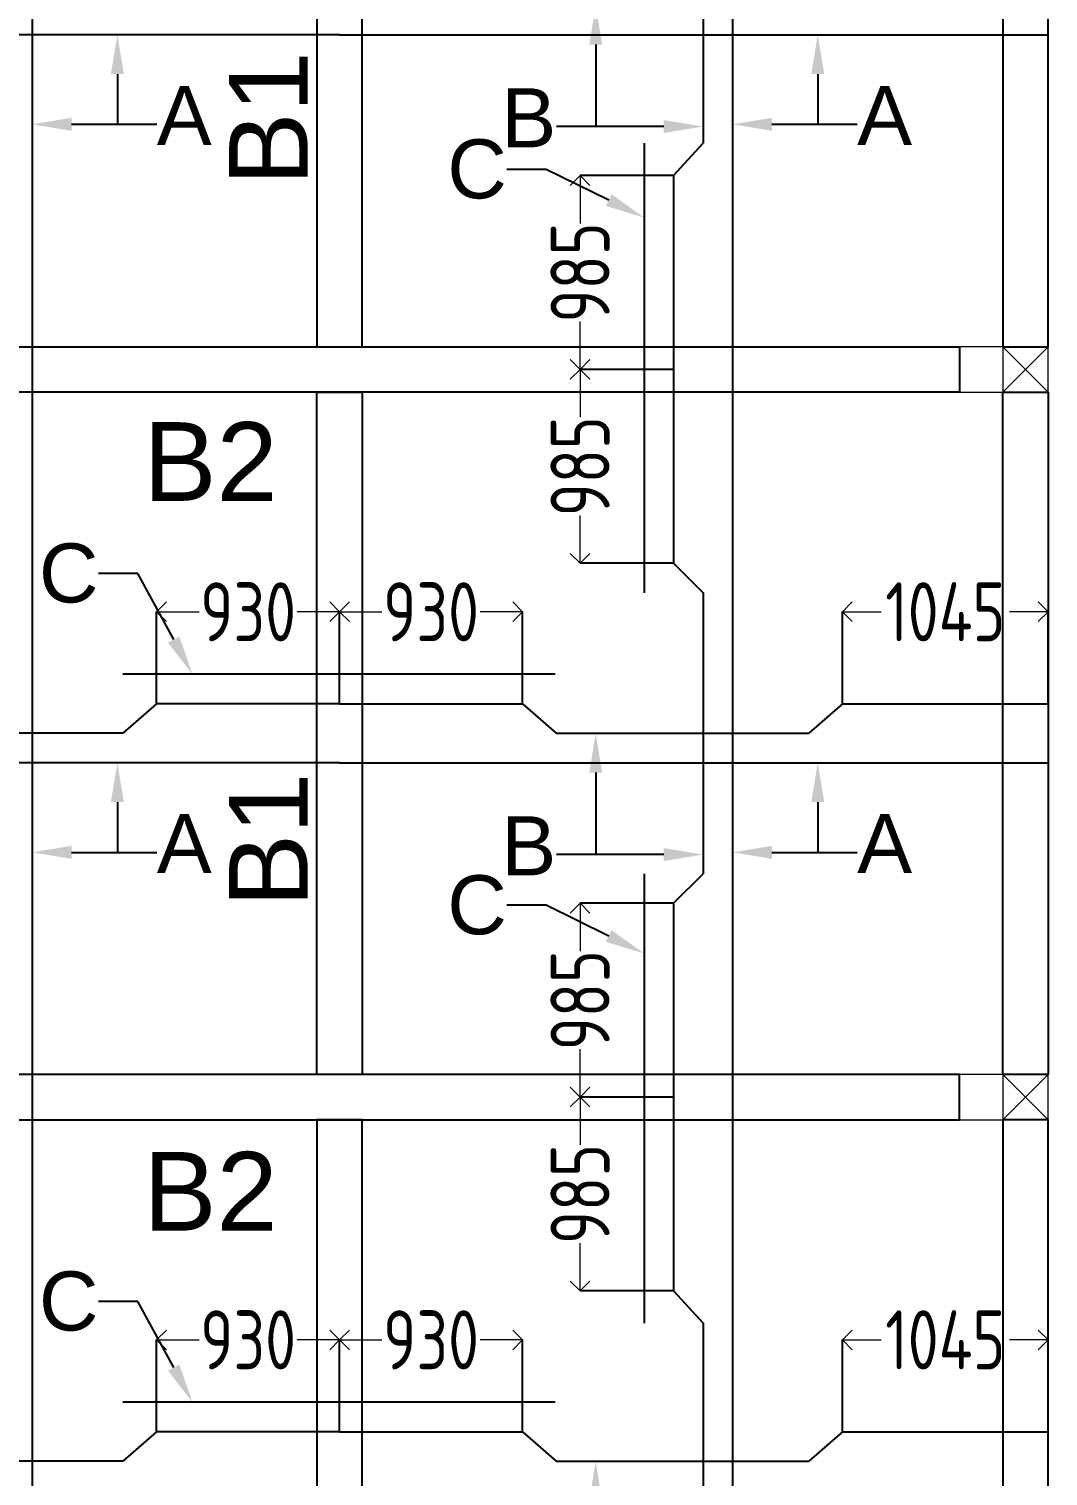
# Model space of a CAD drawing. Header units: inches. Extents: x -605 to 2991212, y -2872845 to 0.
# Drawn here: x 2798039 to 2803218, y -2702518 to -2695164 of the extents above; entities that cross this region are included whole.
import ezdxf
from ezdxf import colors
from ezdxf.entities.mleader import LeaderData, LeaderLine
from ezdxf.enums import TextEntityAlignment as Align
from ezdxf.math import Vec2, Vec3

# ---------------------------------------------------------------- set-up
doc = ezdxf.new("R2010")
doc.units = ezdxf.units.IN
doc.header["$LTSCALE"] = 600
doc.header["$MEASUREMENT"] = 0
doc.layers.add('RC BEAM', color=130, linetype='Continuous')
for name, color, linetype, lineweight in [('rDIMension', 1, 'Continuous', 18), ('rRCC 2', 40, 'Continuous', 15), ('rREINF 1', 1, 'Continuous', 25)]:
    doc.layers.add(name, color=color, linetype=linetype, lineweight=lineweight)
doc.styles.add('DIM', font='geniso.shx', dxfattribs={"width": 0.85})
doc.styles.get("Standard").update_dxf_attribs({"font": 'arial.ttf'})
doc.dimstyles.new('ST-100', dxfattribs={"dimscale": 100, "dimtxt": 2.5, "dimasz": 2, "dimexe": 0.18, "dimexo": 0.0625, "dimgap": 0.2, "dimtad": 0, "dimdec": 0, "dimzin": 0, "dimdsep": 46, "dimtxsty": 'DIM', "dimblk": 'OPEN90', "dimcen": 0.09, "dimclrd": 256, "dimclrt": 7, "dimadec": 0, "dimazin": 0, "dimtfac": 1, "dimtdec": 0, "dimtofl": 0, "dimtmove": 0, "dimatfit": 3, "dimldrblk": 'OPEN90', "dimfxl": 1, "dimtolj": 1, "dimtzin": 0, "dimlwd": -1, "dimarcsym": 0})

# ---------------------------------------------------------------- blocks, each defined once
blk = doc.blocks.new('_Open90')
at = {"color": 0, "linetype": 'ByBlock', "lineweight": -2}
for p, q in [((0, 0), (-1, 0)), ((-0.5, 0.5), (0, 0)), ((0, 0), (-0.5, -0.5))]:
    blk.add_line(p, q, dxfattribs=at)
blk = doc.blocks.new('*D2362')
at = {"layer": 'Defpoints', "color": 0}
for p in [(2799618.1, -2698125.8), (2798688.4, -2698593), (2799618.1, -2698593)]:
    blk.add_point(p, dxfattribs=at)
at = {"layer": 'rDIMension', "color": 0, "linetype": 'ByBlock', "lineweight": -2}
for p, q in [((2798688.4, -2698593), (2798688.4, -2698125.8)), ((2799618.1, -2698593), (2799618.1, -2698125.8))]:
    blk.add_line(p, q, dxfattribs=at)
at = {"layer": 'rDIMension'}
for p, q in [((2798788.4, -2698125.8), (2798903.7, -2698125.8)), ((2799518.1, -2698125.8), (2799402.9, -2698125.8))]:
    blk.add_line(p, q, dxfattribs=at)
at = {"layer": 'rDIMension', "xscale": 100, "yscale": 100, "zscale": 100, "rotation": 180}
blk.add_blockref('_Open90', (2798688.4, -2698125.8), dxfattribs=at)
at = {"layer": 'rDIMension', "xscale": 100, "yscale": 100, "zscale": 100}
blk.add_blockref('_Open90', (2799618.1, -2698125.8), dxfattribs=at)
at = {"layer": 'rDIMension', "color": 7, "insert": (2799153.3, -2698125.8), "char_height": 300, "attachment_point": 5, "style": 'DIM'}
blk.add_mtext('\\A1;930', dxfattribs=at)
blk = doc.blocks.new('*D2363')
at = {"layer": 'Defpoints', "color": 0}
for p in [(2803218.2, -2698125.8), (2802173.4, -2698593), (2803218.2, -2698593)]:
    blk.add_point(p, dxfattribs=at)
at = {"layer": 'rDIMension', "color": 0, "linetype": 'ByBlock', "lineweight": -2}
for p, q in [((2802173.4, -2698593), (2802173.4, -2698125.8)), ((2803218.2, -2698593), (2803218.2, -2698125.8))]:
    blk.add_line(p, q, dxfattribs=at)
at = {"layer": 'rDIMension'}
for p, q in [((2802273.4, -2698125.8), (2802369.8, -2698125.8)), ((2803118.2, -2698125.8), (2803021.8, -2698125.8))]:
    blk.add_line(p, q, dxfattribs=at)
at = {"layer": 'rDIMension', "xscale": 100, "yscale": 100, "zscale": 100, "rotation": 180}
blk.add_blockref('_Open90', (2802173.4, -2698125.8), dxfattribs=at)
at = {"layer": 'rDIMension', "xscale": 100, "yscale": 100, "zscale": 100}
blk.add_blockref('_Open90', (2803218.2, -2698125.8), dxfattribs=at)
at = {"layer": 'rDIMension', "color": 7, "insert": (2802695.8, -2698125.8), "char_height": 300, "attachment_point": 5, "style": 'DIM'}
blk.add_mtext('\\A1;1045', dxfattribs=at)
blk = doc.blocks.new('*D2364')
at = {"layer": 'Defpoints', "color": 0}
for p in [(2799618.1, -2698125.8), (2799618.1, -2698593), (2800547.9, -2698593)]:
    blk.add_point(p, dxfattribs=at)
at = {"layer": 'rDIMension', "color": 0, "linetype": 'ByBlock', "lineweight": -2}
for p, q in [((2799618.1, -2698593), (2799618.1, -2698125.8)), ((2800547.9, -2698593), (2800547.9, -2698125.8))]:
    blk.add_line(p, q, dxfattribs=at)
at = {"layer": 'rDIMension'}
for p, q in [((2799718.1, -2698125.8), (2799833.4, -2698125.8)), ((2800447.9, -2698125.8), (2800332.6, -2698125.8))]:
    blk.add_line(p, q, dxfattribs=at)
at = {"layer": 'rDIMension', "xscale": 100, "yscale": 100, "zscale": 100, "rotation": 180}
blk.add_blockref('_Open90', (2799618.1, -2698125.8), dxfattribs=at)
at = {"layer": 'rDIMension', "xscale": 100, "yscale": 100, "zscale": 100}
blk.add_blockref('_Open90', (2800547.9, -2698125.8), dxfattribs=at)
at = {"layer": 'rDIMension', "color": 7, "insert": (2800083, -2698125.8), "char_height": 300, "attachment_point": 5, "style": 'DIM'}
blk.add_mtext('\\A1;930', dxfattribs=at)
blk = doc.blocks.new('*D2366')
at = {"layer": 'Defpoints', "color": 0}
for p in [(2799618.1, -2701825.8), (2798688.4, -2702293), (2799618.1, -2702293)]:
    blk.add_point(p, dxfattribs=at)
at = {"layer": 'rDIMension', "color": 0, "linetype": 'ByBlock', "lineweight": -2}
for p, q in [((2798688.4, -2702293), (2798688.4, -2701825.8)), ((2799618.1, -2702293), (2799618.1, -2701825.8))]:
    blk.add_line(p, q, dxfattribs=at)
at = {"layer": 'rDIMension'}
for p, q in [((2798788.4, -2701825.8), (2798903.7, -2701825.8)), ((2799518.1, -2701825.8), (2799402.9, -2701825.8))]:
    blk.add_line(p, q, dxfattribs=at)
at = {"layer": 'rDIMension', "xscale": 100, "yscale": 100, "zscale": 100, "rotation": 180}
blk.add_blockref('_Open90', (2798688.4, -2701825.8), dxfattribs=at)
at = {"layer": 'rDIMension', "xscale": 100, "yscale": 100, "zscale": 100}
blk.add_blockref('_Open90', (2799618.1, -2701825.8), dxfattribs=at)
at = {"layer": 'rDIMension', "color": 7, "insert": (2799153.3, -2701825.8), "char_height": 300, "attachment_point": 5, "style": 'DIM'}
blk.add_mtext('\\A1;930', dxfattribs=at)
blk = doc.blocks.new('*D2367')
at = {"layer": 'Defpoints', "color": 0}
for p in [(2803218.2, -2701825.8), (2802173.4, -2702293), (2803218.2, -2702293)]:
    blk.add_point(p, dxfattribs=at)
at = {"layer": 'rDIMension', "color": 0, "linetype": 'ByBlock', "lineweight": -2}
for p, q in [((2802173.4, -2702293), (2802173.4, -2701825.8)), ((2803218.2, -2702293), (2803218.2, -2701825.8))]:
    blk.add_line(p, q, dxfattribs=at)
at = {"layer": 'rDIMension'}
for p, q in [((2802273.4, -2701825.8), (2802369.8, -2701825.8)), ((2803118.2, -2701825.8), (2803021.8, -2701825.8))]:
    blk.add_line(p, q, dxfattribs=at)
at = {"layer": 'rDIMension', "xscale": 100, "yscale": 100, "zscale": 100, "rotation": 180}
blk.add_blockref('_Open90', (2802173.4, -2701825.8), dxfattribs=at)
at = {"layer": 'rDIMension', "xscale": 100, "yscale": 100, "zscale": 100}
blk.add_blockref('_Open90', (2803218.2, -2701825.8), dxfattribs=at)
at = {"layer": 'rDIMension', "color": 7, "insert": (2802695.8, -2701825.8), "char_height": 300, "attachment_point": 5, "style": 'DIM'}
blk.add_mtext('\\A1;1045', dxfattribs=at)
blk = doc.blocks.new('*D2368')
at = {"layer": 'Defpoints', "color": 0}
for p in [(2799618.1, -2701825.8), (2799618.1, -2702293), (2800547.9, -2702293)]:
    blk.add_point(p, dxfattribs=at)
at = {"layer": 'rDIMension', "color": 0, "linetype": 'ByBlock', "lineweight": -2}
for p, q in [((2799618.1, -2702293), (2799618.1, -2701825.8)), ((2800547.9, -2702293), (2800547.9, -2701825.8))]:
    blk.add_line(p, q, dxfattribs=at)
at = {"layer": 'rDIMension'}
for p, q in [((2799718.1, -2701825.8), (2799833.4, -2701825.8)), ((2800447.9, -2701825.8), (2800332.6, -2701825.8))]:
    blk.add_line(p, q, dxfattribs=at)
at = {"layer": 'rDIMension', "xscale": 100, "yscale": 100, "zscale": 100, "rotation": 180}
blk.add_blockref('_Open90', (2799618.1, -2701825.8), dxfattribs=at)
at = {"layer": 'rDIMension', "xscale": 100, "yscale": 100, "zscale": 100}
blk.add_blockref('_Open90', (2800547.9, -2701825.8), dxfattribs=at)
at = {"layer": 'rDIMension', "color": 7, "insert": (2800083, -2701825.8), "char_height": 300, "attachment_point": 5, "style": 'DIM'}
blk.add_mtext('\\A1;930', dxfattribs=at)
blk = doc.blocks.new('*D2441')
at = {"layer": 'Defpoints', "color": 0}
for p in [(2801315.1, -2695908.9), (2800840.1, -2696893.8), (2801315.1, -2696893.8)]:
    blk.add_point(p, dxfattribs=at)
at = {"layer": 'rDIMension', "color": 0, "linetype": 'ByBlock', "lineweight": -2}
for p, q in [((2801315.1, -2695908.9), (2800840.1, -2695908.9)), ((2801315.1, -2696893.8), (2800840.1, -2696893.8))]:
    blk.add_line(p, q, dxfattribs=at)
at = {"layer": 'rDIMension'}
for p, q in [((2800840.1, -2696008.9), (2800840.1, -2696151.9)), ((2800840.1, -2696793.8), (2800840.1, -2696650.9))]:
    blk.add_line(p, q, dxfattribs=at)
at = {"layer": 'rDIMension', "xscale": 100, "yscale": 100, "zscale": 100}
for p, rotation in [((2800840.1, -2695908.9), 90), ((2800840.1, -2696893.8), 270)]:
    blk.add_blockref('_Open90', p, dxfattribs=dict(at, rotation=rotation))
at = {"layer": 'rDIMension', "color": 7, "insert": (2800840.1, -2696401.4), "char_height": 300, "attachment_point": 5, "rotation": 90, "style": 'DIM'}
blk.add_mtext('\\A1;985', dxfattribs=at)
blk = doc.blocks.new('*D2444')
at = {"layer": 'Defpoints', "color": 0}
for p in [(2801315.1, -2696893.8), (2800840.1, -2697878.9), (2801315.1, -2697878.9)]:
    blk.add_point(p, dxfattribs=at)
at = {"layer": 'rDIMension', "color": 0, "linetype": 'ByBlock', "lineweight": -2}
for p, q in [((2801315.1, -2696893.8), (2800840.1, -2696893.8)), ((2801315.1, -2697878.9), (2800840.1, -2697878.9))]:
    blk.add_line(p, q, dxfattribs=at)
at = {"layer": 'rDIMension'}
for p, q in [((2800840.1, -2696993.8), (2800840.1, -2697136.9)), ((2800840.1, -2697778.9), (2800840.1, -2697635.9))]:
    blk.add_line(p, q, dxfattribs=at)
at = {"layer": 'rDIMension', "xscale": 100, "yscale": 100, "zscale": 100}
for p, rotation in [((2800840.1, -2696893.8), 90), ((2800840.1, -2697878.9), 270)]:
    blk.add_blockref('_Open90', p, dxfattribs=dict(at, rotation=rotation))
at = {"layer": 'rDIMension', "color": 7, "insert": (2800840.1, -2697386.4), "char_height": 300, "attachment_point": 5, "rotation": 90, "style": 'DIM'}
blk.add_mtext('\\A1;985', dxfattribs=at)
blk = doc.blocks.new('*D2445')
at = {"layer": 'Defpoints', "color": 0}
for p in [(2801315.1, -2699607.1), (2800840.1, -2700592.3), (2801315.1, -2700592.3)]:
    blk.add_point(p, dxfattribs=at)
at = {"layer": 'rDIMension', "color": 0, "linetype": 'ByBlock', "lineweight": -2}
for p, q in [((2801315.1, -2699607.1), (2800840.1, -2699607.1)), ((2801315.1, -2700592.3), (2800840.1, -2700592.3))]:
    blk.add_line(p, q, dxfattribs=at)
at = {"layer": 'rDIMension'}
for p, q in [((2800840.1, -2699707.1), (2800840.1, -2699850.2)), ((2800840.1, -2700492.3), (2800840.1, -2700349.2))]:
    blk.add_line(p, q, dxfattribs=at)
at = {"layer": 'rDIMension', "xscale": 100, "yscale": 100, "zscale": 100}
for p, rotation in [((2800840.1, -2699607.1), 90), ((2800840.1, -2700592.3), 270)]:
    blk.add_blockref('_Open90', p, dxfattribs=dict(at, rotation=rotation))
at = {"layer": 'rDIMension', "color": 7, "insert": (2800840.1, -2700099.7), "char_height": 300, "attachment_point": 5, "rotation": 90, "style": 'DIM'}
blk.add_mtext('\\A1;985', dxfattribs=at)
blk = doc.blocks.new('*D2448')
at = {"layer": 'Defpoints', "color": 0}
for p in [(2801315.1, -2700592.3), (2800840.1, -2701577.1), (2801315.1, -2701577.1)]:
    blk.add_point(p, dxfattribs=at)
at = {"layer": 'rDIMension', "color": 0, "linetype": 'ByBlock', "lineweight": -2}
for p, q in [((2801315.1, -2700592.3), (2800840.1, -2700592.3)), ((2801315.1, -2701577.1), (2800840.1, -2701577.1))]:
    blk.add_line(p, q, dxfattribs=at)
at = {"layer": 'rDIMension'}
for p, q in [((2800840.1, -2700692.3), (2800840.1, -2700835.2)), ((2800840.1, -2701477.1), (2800840.1, -2701334.2))]:
    blk.add_line(p, q, dxfattribs=at)
at = {"layer": 'rDIMension', "xscale": 100, "yscale": 100, "zscale": 100}
for p, rotation in [((2800840.1, -2700592.3), 90), ((2800840.1, -2701577.1), 270)]:
    blk.add_blockref('_Open90', p, dxfattribs=dict(at, rotation=rotation))
at = {"layer": 'rDIMension', "color": 7, "insert": (2800840.1, -2701084.7), "char_height": 300, "attachment_point": 5, "rotation": 90, "style": 'DIM'}
blk.add_mtext('\\A1;985', dxfattribs=at)

msp = doc.modelspace()

# ---------------------------------------------------------------- linework, layer by layer
at = {"layer": 'RC BEAM', "color": 1}
for points in [[(2798056, -2693192.3), (2798056, -2696893.8)], [(2801615.1, -2693192.3), (2801615.1, -2696893.8)], [(2801465.1, -2694341.4), (2801465.1, -2695744.6)], [(2799618.1, -2695193), (2796018.1, -2695193)], [(2799618.1, -2695193), (2803218.2, -2695193)], [(2801165.1, -2695744.6), (2801165.1, -2698029.2)], [(2801315.1, -2695908.9), (2801465.1, -2695744.6)], [(2801315.1, -2695908.9), (2801315.1, -2696893.8)], [(2798056, -2696893.8), (2798056, -2700592.3)], [(2801315.1, -2696893.8), (2801315.1, -2697878.9)], [(2801615.1, -2696893.8), (2801615.1, -2700592.3)], [(2801315.1, -2697878.9), (2801465.1, -2698029.2)], [(2801465.1, -2698029.2), (2801465.1, -2699456.9)], [(2800712.7, -2698443), (2798517.3, -2698443)], [(2798688.4, -2698593), (2798517.3, -2698743)], [(2799618.1, -2698593), (2798688.4, -2698593)], [(2799618.1, -2698593), (2800547.9, -2698593)], [(2800547.9, -2698593), (2800719, -2698743)], [(2802173.4, -2698593), (2802003.3, -2698743)], [(2802173.4, -2698593), (2803218.2, -2698593)], [(2798517.3, -2698743), (2797233, -2698743)], [(2800719, -2698743), (2802003.3, -2698743)], [(2799618.1, -2698893), (2796018.1, -2698893)], [(2799618.1, -2698893), (2803218.2, -2698893)], [(2801165.1, -2699456.9), (2801165.1, -2701741.7)], [(2801315.1, -2699607.1), (2801465.1, -2699456.9)], [(2801315.1, -2699607.1), (2801315.1, -2700592.3)], [(2798056, -2700592.3), (2798056, -2704293.8)], [(2801315.1, -2700592.3), (2801315.1, -2701577.1)], [(2801615.1, -2700592.3), (2801615.1, -2704293.8)], [(2801315.1, -2701577.1), (2801465.1, -2701741.7)], [(2801465.1, -2701741.7), (2801465.1, -2703144.4)], [(2800712.7, -2702143), (2798517.3, -2702143)], [(2798688.4, -2702293), (2798517.3, -2702443)], [(2799618.1, -2702293), (2798688.4, -2702293)], [(2799618.1, -2702293), (2800547.9, -2702293)], [(2800547.9, -2702293), (2800719, -2702443)], [(2802173.4, -2702293), (2802003.3, -2702443)], [(2802173.4, -2702293), (2803218.2, -2702293)], [(2798517.3, -2702443), (2797233, -2702443)], [(2800719, -2702443), (2802003.3, -2702443)]]:
    msp.add_lwpolyline(points, dxfattribs=at)
at = {"layer": 'RC BEAM', "color": 4}
for points in [[(2799503.1, -2696778.8), (2799733.1, -2696778.8), (2799733.1, -2693307.3), (2799503.1, -2693307.3)], [(2799733.1, -2700477.3), (2799503.1, -2700477.3), (2799503.1, -2697008.8), (2799733.1, -2697008.8)], [(2799503.1, -2704178.8), (2799733.1, -2704178.8), (2799733.1, -2700707.3), (2799503.1, -2700707.3)]]:
    msp.add_lwpolyline(points, close=True, dxfattribs=at)
at = {"layer": 'RC BEAM'}
for points in [[(2802988.2, -2696778.8), (2803218.2, -2696778.8), (2803218.2, -2693307.3), (2802988.2, -2693307.3)], [(2802768.2, -2697008.8), (2796468.1, -2697008.8), (2796468.1, -2696778.8), (2802768.2, -2696778.8)], [(2803218.2, -2700477.3), (2802988.2, -2700477.3), (2802988.2, -2697008.8), (2803218.2, -2697008.8)], [(2796468.1, -2700707.3), (2802768.2, -2700707.3), (2802768.2, -2700477.3), (2796468.1, -2700477.3)], [(2802988.2, -2704178.8), (2803218.2, -2704178.8), (2803218.2, -2700707.3), (2802988.2, -2700707.3)]]:
    msp.add_lwpolyline(points, close=True, dxfattribs=at)
at = {"layer": 'rRCC 2', "color": 6}
for p, q in [((2803218.2, -2696778.8), (2802988.2, -2697008.8)), ((2803218.2, -2697008.8), (2802988.2, -2696778.8)), ((2803218.2, -2700477.3), (2802988.2, -2700707.3)), ((2803218.2, -2700707.3), (2802988.2, -2700477.3))]:
    msp.add_line(p, q, dxfattribs=at)
for points in [[(2803218.2, -2697008.8), (2803218.2, -2696778.8), (2802768.2, -2696778.8), (2802768.2, -2697008.8)], [(2803218.2, -2696778.8), (2802988.2, -2696778.8), (2802988.2, -2697008.8), (2803218.2, -2697008.8)], [(2803218.2, -2700707.3), (2803218.2, -2700477.3), (2802768.2, -2700477.3), (2802768.2, -2700707.3)], [(2803218.2, -2700477.3), (2802988.2, -2700477.3), (2802988.2, -2700707.3), (2803218.2, -2700707.3)]]:
    msp.add_lwpolyline(points, close=True, dxfattribs=at)

# ---------------------------------------------------------------- texts
at = {"layer": 'rRCC 2'}
for p in [(2799256.1, -2695618.9), (2799256.1, -2699285.6)]:
    msp.add_text('B1', height=400, rotation=90, dxfattribs=at).set_placement(p, align=Align.MIDDLE_CENTER)
for p in [(2798961.8, -2697361.9), (2798961.8, -2701070.8)]:
    msp.add_text('B2', height=400, dxfattribs=at).set_placement(p, align=Align.MIDDLE_CENTER)

# ---------------------------------------------------------------- dimensions: what is measured, and where the dimension line sits
at = {"layer": 'rDIMension', "color": 1, "linetype": 'ByBlock'}
for base, p1, p2, angle, picture, middle in [((2800840.1, -2696893.8), (2801315.1, -2695908.9), (2801315.1, -2696893.8), 90, '*D2441', (2800840.1, -2696401.4)), ((2800840.1, -2697878.9), (2801315.1, -2696893.8), (2801315.1, -2697878.9), 90, '*D2444', (2800840.1, -2697386.4)), ((2799618.1, -2698125.8), (2800547.9, -2698593), (2799618.1, -2698593), 180, '*D2364', (2800083, -2698125.8)), ((2803218.2, -2698125.8), (2802173.4, -2698593), (2803218.2, -2698593), 180, '*D2363', (2802695.8, -2698125.8)), ((2800840.1, -2700592.3), (2801315.1, -2699607.1), (2801315.1, -2700592.3), 90, '*D2445', (2800840.1, -2700099.7)), ((2800840.1, -2701577.1), (2801315.1, -2700592.3), (2801315.1, -2701577.1), 90, '*D2448', (2800840.1, -2701084.7)), ((2799618.1, -2701825.8), (2800547.9, -2702293), (2799618.1, -2702293), 180, '*D2368', (2800083, -2701825.8)), ((2803218.2, -2701825.8), (2802173.4, -2702293), (2803218.2, -2702293), 180, '*D2367', (2802695.8, -2701825.8))]:
    dim = msp.add_linear_dim(base=base, p1=p1, p2=p2, angle=angle, dimstyle='ST-100', override={"dimtxt": 3, "dimasz": 1, "dimexe": 0, "dimexo": 0, "dimblk": 'Open90', "dimtmove": 1, "dimfxl": 1.25, "dimtfillclr": 256, "dimarcsym": 2}, dxfattribs=at)
    dim.commit()
    dim.dimension.update_dxf_attribs({"geometry": picture, "text_midpoint": middle})
for base, p1, p2, picture, middle in [((2799618.1, -2698125.8), (2798688.4, -2698593), (2799618.1, -2698593), '*D2362', (2799153.3, -2698125.8)), ((2799618.1, -2701825.8), (2798688.4, -2702293), (2799618.1, -2702293), '*D2366', (2799153.3, -2701825.8))]:
    dim = msp.add_linear_dim(base=base, p1=p1, p2=p2, dimstyle='ST-100', override={"dimtxt": 3, "dimasz": 1, "dimexe": 0, "dimexo": 0, "dimblk": 'Open90', "dimtmove": 1, "dimfxl": 1.25, "dimtfillclr": 256, "dimarcsym": 2}, dxfattribs=at)
    dim.commit()
    dim.dimension.update_dxf_attribs({"geometry": picture, "text_midpoint": middle})

# ---------------------------------------------------------------- leaders
at = {"layer": 'rREINF 1', "color": 3, "linetype": 'ByBlock'}
ml = msp.add_multileader_mtext('Standard', dxfattribs=at)
ml.set_content('B', color=3)
ml.set_leader_properties()
ml.build(insert=Vec2(0, 0))
ml.multileader.update_dxf_attribs({"text_top_attachment_type": 0, "text_bottom_attachment_type": 0, "dogleg_length": 200, "arrow_head_size": 200})
ctx = ml.context
ctx.base_point, ctx.char_height, ctx.arrow_head_size, ctx.landing_gap_size, ctx.plane_origin = Vec3(2800492.8, -2695659.4), 300, 200, 0.09, Vec3(2800953.6, -2695066.2)
ctx.text_align_type = 2
notes = []
notes.append((ctx, [(0, (1, 1, 0), (2800919.5, -2695659.4), (-1, 0), 200, [(0, [(2800919.5, -2695043)], 256, [])])]))
ctx.mtext.insert, ctx.mtext.alignment, ctx.mtext.flow_direction = Vec3(2800719.4, -2695465), 3, 5
ml = msp.add_multileader_mtext('Standard', dxfattribs=at)
ml.set_content('A', color=3)
ml.set_leader_properties()
ml.build(insert=Vec2(0, 0))
ml.multileader.update_dxf_attribs({"text_top_attachment_type": 0, "text_bottom_attachment_type": 0, "dogleg_length": 200, "arrow_head_size": 200})
ctx = ml.context
ctx.base_point, ctx.char_height, ctx.arrow_head_size, ctx.landing_gap_size, ctx.plane_origin = Vec3(2798688.8, -2695648.2), 300, 200, 0.09, Vec3(2798642.2, -2695055)
notes.append((ctx, [(0, (1, 1, 0), (2798488.8, -2695648.2), (1, 0), 200, [(0, [(2798488.8, -2695193)], 256, [])])]))
ctx.mtext.insert, ctx.mtext.flow_direction = Vec3(2798688.9, -2695453.8), 5
ml = msp.add_multileader_mtext('Standard', dxfattribs=at)
ml.set_content('A', color=3)
ml.set_leader_properties()
ml.build(insert=Vec2(0, 0))
ml.multileader.update_dxf_attribs({"text_top_attachment_type": 0, "text_bottom_attachment_type": 0, "dogleg_length": 200, "arrow_head_size": 200})
ctx = ml.context
ctx.base_point, ctx.char_height, ctx.arrow_head_size, ctx.landing_gap_size, ctx.plane_origin = Vec3(2802247.9, -2695648.2), 300, 200, 0.09, Vec3(2802201.3, -2695055)
notes.append((ctx, [(0, (1, 1, 0), (2802047.9, -2695648.2), (1, 0), 200, [(0, [(2802047.9, -2695193)], 256, [])])]))
ctx.mtext.insert, ctx.mtext.flow_direction = Vec3(2802248, -2695453.8), 5
ml = msp.add_multileader_mtext('Standard', dxfattribs=at)
ml.set_content('', color=3)
ml.set_leader_properties()
ml.build(insert=Vec2(0, 0))
ml.multileader.update_dxf_attribs({"text_top_attachment_type": 0, "text_bottom_attachment_type": 0, "dogleg_length": 200, "arrow_head_size": 200})
ctx = ml.context
ctx.base_point, ctx.char_height, ctx.arrow_head_size, ctx.landing_gap_size, ctx.plane_origin = Vec3(2798688.8, -2695648.2), 300, 200, 0.09, Vec3(2798072.9, -2695648.2)
notes.append((ctx, [(0, (1, 1, 0), (2798488.8, -2695648.2), (1, 0), 200, [(0, [(2798056, -2695648.2)], 256, [])])]))
ctx.mtext.insert, ctx.mtext.flow_direction = Vec3(2798688.9, -2695498.2), 5
ml = msp.add_multileader_mtext('Standard', dxfattribs=at)
ml.set_content('', color=3)
ml.set_leader_properties()
ml.build(insert=Vec2(0, 0))
ml.multileader.update_dxf_attribs({"text_top_attachment_type": 0, "text_bottom_attachment_type": 0, "dogleg_length": 200, "arrow_head_size": 200})
ctx = ml.context
ctx.base_point, ctx.char_height, ctx.arrow_head_size, ctx.landing_gap_size, ctx.plane_origin = Vec3(2802247.9, -2695648.2), 300, 200, 0.09, Vec3(2801632.1, -2695648.2)
notes.append((ctx, [(0, (1, 1, 0), (2802047.9, -2695648.2), (1, 0), 200, [(0, [(2801615.1, -2695648.2)], 256, [])])]))
ctx.mtext.insert, ctx.mtext.flow_direction = Vec3(2802248, -2695498.2), 5
ml = msp.add_multileader_mtext('Standard', dxfattribs=at)
ml.set_content('', color=3)
ml.set_leader_properties()
ml.build(insert=Vec2(0, 0))
ml.multileader.update_dxf_attribs({"text_top_attachment_type": 0, "text_bottom_attachment_type": 0, "dogleg_length": 200, "arrow_head_size": 200})
ctx = ml.context
ctx.base_point, ctx.char_height, ctx.arrow_head_size, ctx.landing_gap_size, ctx.plane_origin = Vec3(2800719.3, -2695659.4), 300, 200, 0.09, Vec3(2801522.8, -2695659.4)
ctx.text_align_type = 2
notes.append((ctx, [(0, (1, 1, 0), (2800919.5, -2695659.4), (-1, 0), 200, [(0, [(2801465.1, -2695659.4)], 256, [])])]))
ctx.mtext.insert, ctx.mtext.alignment, ctx.mtext.flow_direction = Vec3(2800719.4, -2695509.4), 3, 5
ml = msp.add_multileader_mtext('Standard', dxfattribs=at)
ml.set_content('C', color=3)
ml.set_leader_properties()
ml.build(insert=Vec2(0, 0))
ml.multileader.update_dxf_attribs({"text_top_attachment_type": 0, "text_bottom_attachment_type": 0, "dogleg_length": 200, "arrow_head_size": 200})
ctx = ml.context
ctx.base_point, ctx.char_height, ctx.arrow_head_size, ctx.landing_gap_size, ctx.plane_origin = Vec3(2800202.6, -2695877.2), 300, 200, 0.09, Vec3(2800743.7, -2696609.8)
ctx.text_align_type = 2
notes.append((ctx, [(1, (1, 1, 0), (2800668, -2695877.2), (-1, 0), 200, [(0, [(2801165.1, -2696122)], 256, [])])]))
ctx.mtext.insert, ctx.mtext.alignment, ctx.mtext.flow_direction = Vec3(2800467.9, -2695724.7), 3, 5
ml = msp.add_multileader_mtext('Standard', dxfattribs=at)
ml.set_content('C', color=3)
ml.set_leader_properties()
ml.build(insert=Vec2(0, 0))
ml.multileader.update_dxf_attribs({"text_top_attachment_type": 0, "text_bottom_attachment_type": 0, "dogleg_length": 200, "arrow_head_size": 200})
ctx = ml.context
ctx.base_point, ctx.char_height, ctx.arrow_head_size, ctx.landing_gap_size, ctx.plane_origin = Vec3(2798127.6, -2697930.8), 300, 200, 0.09, Vec3(2798449, -2698930.9)
ctx.text_align_type = 2
notes.append((ctx, [(1, (1, 1, 0), (2798593, -2697930.8), (-1, 0), 200, [(0, [(2798870.4, -2698443)], 256, [])])]))
ctx.mtext.insert, ctx.mtext.alignment, ctx.mtext.flow_direction = Vec3(2798392.9, -2697778.3), 3, 5
ml = msp.add_multileader_mtext('Standard', dxfattribs=at)
ml.set_content('B', color=3)
ml.set_leader_properties()
ml.build(insert=Vec2(0, 0))
ml.multileader.update_dxf_attribs({"text_top_attachment_type": 0, "text_bottom_attachment_type": 0, "dogleg_length": 200, "arrow_head_size": 200})
ctx = ml.context
ctx.base_point, ctx.char_height, ctx.arrow_head_size, ctx.landing_gap_size, ctx.plane_origin = Vec3(2800492.8, -2699359.4), 300, 200, 0.09, Vec3(2800953.6, -2698766.2)
ctx.text_align_type = 2
notes.append((ctx, [(0, (1, 1, 0), (2800919.5, -2699359.4), (-1, 0), 200, [(0, [(2800919.5, -2698743)], 256, [])])]))
ctx.mtext.insert, ctx.mtext.alignment, ctx.mtext.flow_direction = Vec3(2800719.4, -2699165), 3, 5
ml = msp.add_multileader_mtext('Standard', dxfattribs=at)
ml.set_content('A', color=3)
ml.set_leader_properties()
ml.build(insert=Vec2(0, 0))
ml.multileader.update_dxf_attribs({"text_top_attachment_type": 0, "text_bottom_attachment_type": 0, "dogleg_length": 200, "arrow_head_size": 200})
ctx = ml.context
ctx.base_point, ctx.char_height, ctx.arrow_head_size, ctx.landing_gap_size, ctx.plane_origin = Vec3(2798688.8, -2699348.2), 300, 200, 0.09, Vec3(2798642.2, -2698755)
notes.append((ctx, [(0, (1, 1, 0), (2798488.8, -2699348.2), (1, 0), 200, [(0, [(2798488.8, -2698893)], 256, [])])]))
ctx.mtext.insert, ctx.mtext.flow_direction = Vec3(2798688.9, -2699153.8), 5
ml = msp.add_multileader_mtext('Standard', dxfattribs=at)
ml.set_content('A', color=3)
ml.set_leader_properties()
ml.build(insert=Vec2(0, 0))
ml.multileader.update_dxf_attribs({"text_top_attachment_type": 0, "text_bottom_attachment_type": 0, "dogleg_length": 200, "arrow_head_size": 200})
ctx = ml.context
ctx.base_point, ctx.char_height, ctx.arrow_head_size, ctx.landing_gap_size, ctx.plane_origin = Vec3(2802247.9, -2699348.2), 300, 200, 0.09, Vec3(2802201.3, -2698755)
notes.append((ctx, [(0, (1, 1, 0), (2802047.9, -2699348.2), (1, 0), 200, [(0, [(2802047.9, -2698893)], 256, [])])]))
ctx.mtext.insert, ctx.mtext.flow_direction = Vec3(2802248, -2699153.8), 5
ml = msp.add_multileader_mtext('Standard', dxfattribs=at)
ml.set_content('', color=3)
ml.set_leader_properties()
ml.build(insert=Vec2(0, 0))
ml.multileader.update_dxf_attribs({"text_top_attachment_type": 0, "text_bottom_attachment_type": 0, "dogleg_length": 200, "arrow_head_size": 200})
ctx = ml.context
ctx.base_point, ctx.char_height, ctx.arrow_head_size, ctx.landing_gap_size, ctx.plane_origin = Vec3(2798688.8, -2699348.2), 300, 200, 0.09, Vec3(2798072.9, -2699348.2)
notes.append((ctx, [(0, (1, 1, 0), (2798488.8, -2699348.2), (1, 0), 200, [(0, [(2798056, -2699348.2)], 256, [])])]))
ctx.mtext.insert, ctx.mtext.flow_direction = Vec3(2798688.9, -2699198.2), 5
ml = msp.add_multileader_mtext('Standard', dxfattribs=at)
ml.set_content('', color=3)
ml.set_leader_properties()
ml.build(insert=Vec2(0, 0))
ml.multileader.update_dxf_attribs({"text_top_attachment_type": 0, "text_bottom_attachment_type": 0, "dogleg_length": 200, "arrow_head_size": 200})
ctx = ml.context
ctx.base_point, ctx.char_height, ctx.arrow_head_size, ctx.landing_gap_size, ctx.plane_origin = Vec3(2800719.3, -2699359.4), 300, 200, 0.09, Vec3(2801522.8, -2699359.4)
ctx.text_align_type = 2
notes.append((ctx, [(0, (1, 1, 0), (2800919.5, -2699359.4), (-1, 0), 200, [(0, [(2801465.1, -2699359.4)], 256, [])])]))
ctx.mtext.insert, ctx.mtext.alignment, ctx.mtext.flow_direction = Vec3(2800719.4, -2699209.4), 3, 5
ml = msp.add_multileader_mtext('Standard', dxfattribs=at)
ml.set_content('', color=3)
ml.set_leader_properties()
ml.build(insert=Vec2(0, 0))
ml.multileader.update_dxf_attribs({"text_top_attachment_type": 0, "text_bottom_attachment_type": 0, "dogleg_length": 200, "arrow_head_size": 200})
ctx = ml.context
ctx.base_point, ctx.char_height, ctx.arrow_head_size, ctx.landing_gap_size, ctx.plane_origin = Vec3(2802247.9, -2699348.2), 300, 200, 0.09, Vec3(2801632.1, -2699348.2)
notes.append((ctx, [(0, (1, 1, 0), (2802047.9, -2699348.2), (1, 0), 200, [(0, [(2801615.1, -2699348.2)], 256, [])])]))
ctx.mtext.insert, ctx.mtext.flow_direction = Vec3(2802248, -2699198.2), 5
ml = msp.add_multileader_mtext('Standard', dxfattribs=at)
ml.set_content('C', color=3)
ml.set_leader_properties()
ml.build(insert=Vec2(0, 0))
ml.multileader.update_dxf_attribs({"text_top_attachment_type": 0, "text_bottom_attachment_type": 0, "dogleg_length": 200, "arrow_head_size": 200})
ctx = ml.context
ctx.base_point, ctx.char_height, ctx.arrow_head_size, ctx.landing_gap_size, ctx.plane_origin = Vec3(2800202.6, -2699617.3), 300, 200, 0.09, Vec3(2800743.7, -2700349.9)
ctx.text_align_type = 2
notes.append((ctx, [(1, (1, 1, 0), (2800668, -2699617.3), (-1, 0), 200, [(0, [(2801165.1, -2699862)], 256, [])])]))
ctx.mtext.insert, ctx.mtext.alignment, ctx.mtext.flow_direction = Vec3(2800467.9, -2699464.7), 3, 5
ml = msp.add_multileader_mtext('Standard', dxfattribs=at)
ml.set_content('C', color=3)
ml.set_leader_properties()
ml.build(insert=Vec2(0, 0))
ml.multileader.update_dxf_attribs({"text_top_attachment_type": 0, "text_bottom_attachment_type": 0, "dogleg_length": 200, "arrow_head_size": 200})
ctx = ml.context
ctx.base_point, ctx.char_height, ctx.arrow_head_size, ctx.landing_gap_size, ctx.plane_origin = Vec3(2798127.6, -2701630.8), 300, 200, 0.09, Vec3(2798449, -2702630.9)
ctx.text_align_type = 2
notes.append((ctx, [(1, (1, 1, 0), (2798593, -2701630.8), (-1, 0), 200, [(0, [(2798870.4, -2702143)], 256, [])])]))
ctx.mtext.insert, ctx.mtext.alignment, ctx.mtext.flow_direction = Vec3(2798392.9, -2701478.3), 3, 5
ml = msp.add_multileader_mtext('Standard', dxfattribs=at)
ml.set_content('B', color=3)
ml.set_leader_properties()
ml.build(insert=Vec2(0, 0))
ml.multileader.update_dxf_attribs({"text_top_attachment_type": 0, "text_bottom_attachment_type": 0, "dogleg_length": 200, "arrow_head_size": 200})
ctx = ml.context
ctx.base_point, ctx.char_height, ctx.arrow_head_size, ctx.landing_gap_size, ctx.plane_origin = Vec3(2800492.8, -2703059.4), 300, 200, 0.09, Vec3(2800953.6, -2702466.2)
ctx.text_align_type = 2
notes.append((ctx, [(0, (1, 1, 0), (2800919.5, -2703059.4), (-1, 0), 200, [(0, [(2800919.5, -2702443)], 256, [])])]))
ctx.mtext.insert, ctx.mtext.alignment, ctx.mtext.flow_direction = Vec3(2800719.4, -2702865), 3, 5
for ctx, leaders in notes:
    for number, flags, end, landing, length, lines in leaders:
        leader = LeaderData()
        leader.index, (leader.has_last_leader_line, leader.has_dogleg_vector, leader.attachment_direction) = number, flags
        leader.last_leader_point, leader.dogleg_vector, leader.dogleg_length = Vec3(end), Vec3(landing), length
        for number, points, colour, breaks in lines:
            line = LeaderLine()
            line.index, line.vertices, line.color, line.breaks = number, Vec3.list(points), colors.encode_raw_color(colour), breaks
            leader.lines.append(line)
        ctx.leaders.append(leader)

doc.saveas('drawing.dxf')
